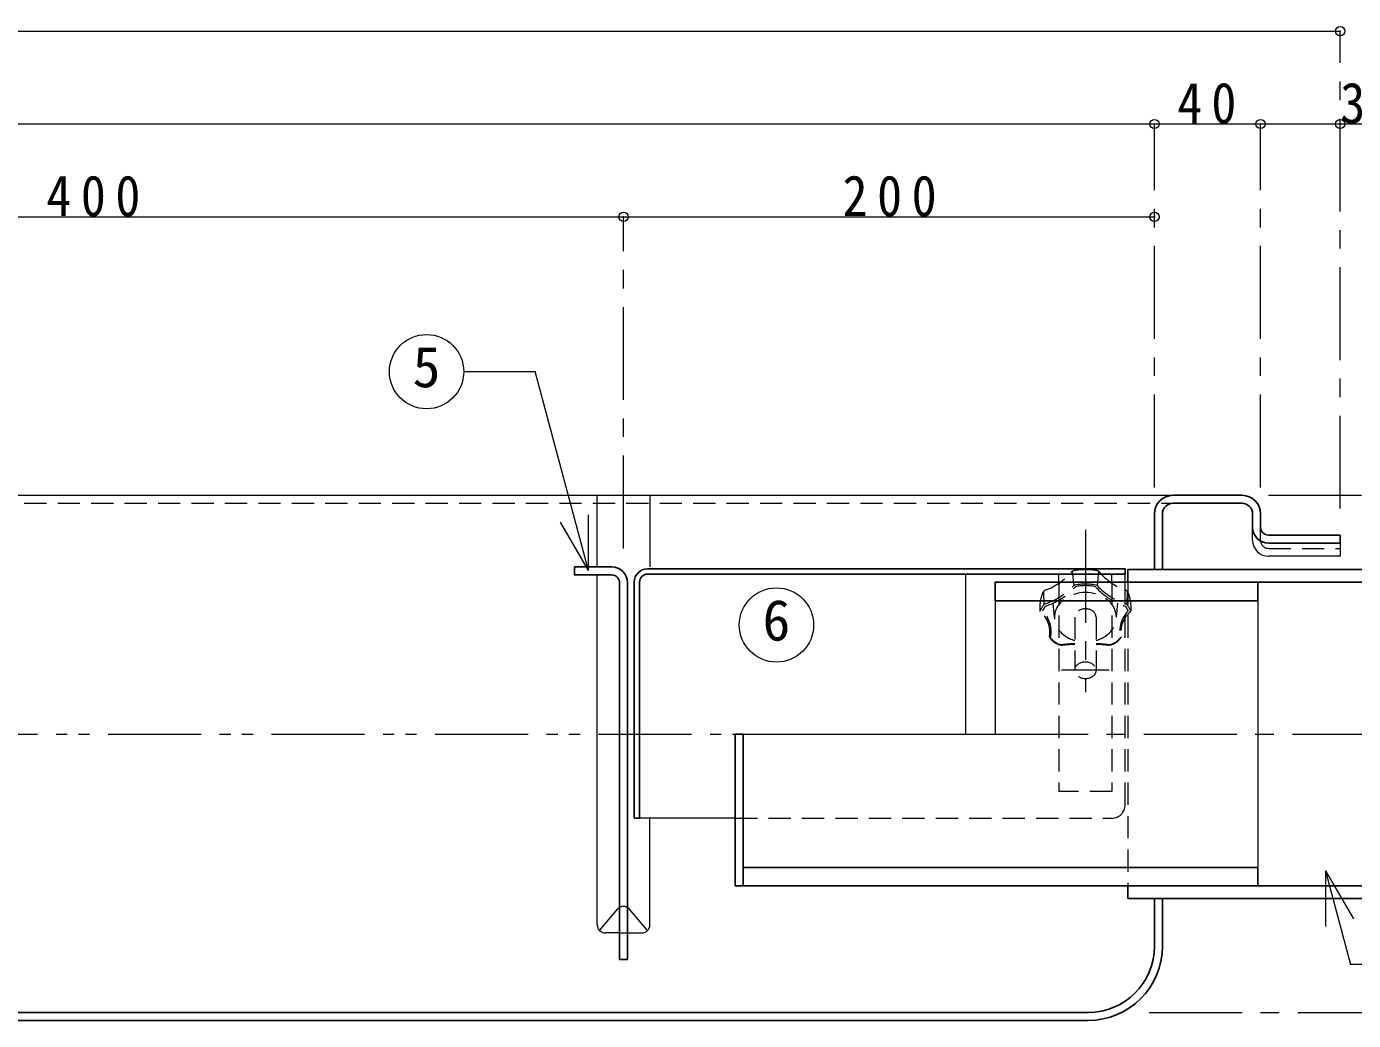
# Model space of a CAD drawing. Units: millimetres at full size, sheet at 1:7; details may follow other scales. Extents: x -1481 to 1354, y -996 to 971.
# Drawn here: x -103 to 396.9, y -807.3 to -432.5 of the extents above; entities that cross this region are included whole.
import ezdxf
from ezdxf.enums import TextEntityAlignment as Align

# ---------------------------------------------------------------- set-up
doc = ezdxf.new("R2010")
doc.units = ezdxf.units.MM
doc.header["$LTSCALE"] = 7
doc.header["$PDMODE"] = 32
doc.header["$PDSIZE"] = 3.5
for name, pattern in [('CHAIN1', [8, 5, -1, 1, -1]), ('DASHED1', [1.8, 1.2, -0.6]), ('DOUBLE_CHAIN1', [8.8, 5, -1, 0.6, -0.6, 0.6, -1])]:
    doc.linetypes.add(name, pattern=pattern)
doc.layers.add('0-0____1', color=4, linetype='Continuous', lineweight=9)
doc.styles.add('ＭＳ ゴシック', font='')
doc.styles.get('ＭＳ ゴシック').set_extended_font_data('MS Gothic')

msp = doc.modelspace()

# ---------------------------------------------------------------- linework, layer by layer
at = {"layer": '0-0____1'}
for p, q in [((-948.042, -434.268), (391.958, -434.268)), ((-918.042, -469.268), (321.958, -469.268)), ((321.958, -469.268), (361.958, -469.268)), ((361.958, -469.268), (426.958, -469.268)), ((121.958, -504.268), (321.958, -504.268)), ((-885.042, -609.268), (328.958, -609.268)), ((358.958, -626.268), (358.958, -621.268)), ((391.958, -627.268), (391.958, -632.268)), ((391.958, -632.268), (364.958, -632.268)), ((250.958, -699.268), (250.958, -638.993)), ((261.958, -648.993), (261.958, -699.268)), ((166.958, -699.268), (261.958, -699.268))]:
    msp.add_line(p, q, dxfattribs=at)
at = {"layer": '0-0____1', "linetype": 'CHAIN1'}
for p, q in [((391.958, -614.268), (391.958, -434.268)), ((321.958, -606.268), (321.958, -469.268)), ((361.958, -606.268), (361.958, -469.268)), ((121.958, -629.268), (121.958, -504.268)), ((364.958, -609.268), (586.458, -609.268)), ((295.958, -622.294), (295.958, -683.433)), ((304.958, -675.233), (286.958, -675.233)), ((261.958, -699.268), (551.458, -699.268)), ((319.958, -804.268), (586.458, -804.268))]:
    msp.add_line(p, q, dxfattribs=at)
at = {"layer": '0-0____1', "color": 7, "lineweight": 18}
for p, q in [((61.739, -562.642), (88.615, -562.642)), ((108.692, -637.572), (88.615, -562.642)), ((112.055, -636.268), (112.055, -609.268)), ((131.86, -609.268), (131.86, -636.268)), ((108.692, -637.572), (98.192, -619.385)), ((108.692, -637.572), (108.692, -616.572)), ((112.055, -771.268), (112.055, -639.268)), ((285.958, -641.993), (285.958, -638.993)), ((305.958, -641.993), (305.958, -638.993)), ((310.958, -641.993), (310.958, -638.993)), ((285.958, -641.993), (305.958, -641.993)), ((360.958, -648.993), (360.958, -749.543)), ((163.958, -730.993), (127.958, -730.993)), ((131.86, -771.268), (131.86, -730.993)), ((386.416, -750.814), (386.416, -771.814)), ((386.416, -750.814), (396.916, -769)), ((386.416, -750.814), (395.887, -786.157)), ((112.929, -773.385), (119.826, -765.157)), ((130.986, -773.385), (124.089, -765.157)), ((120.458, -774.268), (115.055, -774.268)), ((123.458, -774.268), (128.86, -774.268)), ((413.63, -786.157), (395.887, -786.157))]:
    msp.add_line(p, q, dxfattribs=at)
at = {"layer": '0-0____1', "color": 5, "lineweight": 25}
for p, q in [((328.958, -609.268), (354.958, -609.268)), ((328.958, -612.268), (354.958, -612.268)), ((321.958, -637.268), (321.958, -616.268)), ((324.958, -616.268), (324.958, -637.268)), ((358.958, -621.268), (358.958, -616.268)), ((361.958, -621.268), (361.958, -616.268)), ((364.958, -624.268), (391.958, -624.268)), ((391.958, -624.268), (391.958, -627.268)), ((364.958, -627.268), (391.958, -627.268)), ((117.458, -636.268), (103.458, -636.268)), ((130.958, -636.993), (310.958, -636.993)), ((310.958, -638.993), (130.958, -638.993)), ((310.958, -638.993), (310.958, -636.993)), ((415.958, -637.268), (311.958, -637.268)), ((311.958, -641.993), (311.958, -637.268)), ((120.458, -784.268), (120.458, -642.268)), ((123.458, -642.268), (123.458, -784.268)), ((125.958, -641.993), (125.958, -730.993)), ((127.958, -641.993), (127.958, -730.993)), ((166.958, -699.268), (163.958, -699.268)), ((163.958, -756.543), (163.958, -699.268)), ((166.958, -756.543), (166.958, -699.268)), ((127.958, -730.993), (125.958, -730.993)), ((360.958, -749.543), (166.958, -749.543)), ((360.958, -749.543), (360.958, -756.543)), ((415.958, -756.543), (163.958, -756.543)), ((321.958, -779.268), (321.958, -761.268)), ((324.958, -761.268), (324.958, -779.268)), ((120.458, -784.268), (123.458, -784.268)), ((-853.042, -804.268), (296.958, -804.268)), ((-853.042, -807.268), (296.958, -807.268))]:
    msp.add_line(p, q, dxfattribs=at)
at = {"layer": '0-0____1', "linetype": 'DASHED1'}
for p, q in [((-885.042, -612.268), (328.958, -612.268)), ((290.973, -637.949), (291.565, -643.236)), ((300.942, -637.949), (300.35, -643.236)), ((285.958, -641.993), (285.958, -720.993)), ((285.958, -641.993), (305.958, -641.993)), ((305.958, -641.993), (305.958, -720.993)), ((310.958, -725.993), (310.958, -641.993)), ((280.201, -645.472), (280.352, -650.35)), ((311.714, -645.472), (311.563, -650.35)), ((284.307, -655.233), (283.782, -649.911)), ((307.608, -655.233), (308.133, -649.911)), ((291.958, -655.233), (291.958, -675.233)), ((299.958, -655.233), (299.958, -675.233)), ((305.958, -720.993), (285.958, -720.993)), ((163.958, -730.993), (305.958, -730.993)), ((120.458, -774.268), (123.458, -774.268))]:
    msp.add_line(p, q, dxfattribs=at)
at = {"layer": '0-0____1', "color": 7, "linetype": 'DASHED1', "lineweight": 18}
for p, q in [((361.958, -626.268), (361.958, -621.268)), ((364.958, -629.268), (391.958, -629.268)), ((311.958, -641.993), (311.958, -756.543))]:
    msp.add_line(p, q, dxfattribs=at)
at = {"layer": '0-0____1', "linetype": 'DOUBLE_CHAIN1'}
msp.add_line((-873.042, -699.268), (163.958, -699.268), dxfattribs=at)
at = {"layer": '0-0____1'}
msp.add_lwpolyline([(-878.042, -504.268), (-678.042, -504.268), (-278.042, -504.268), (121.958, -504.268)], dxfattribs=at)
at = {"layer": '0-0____1', "color": 5, "lineweight": 25}
for points in [[(117.458, -639.268), (103.458, -639.268), (103.458, -636.268)], [(415.958, -641.993), (261.958, -641.993), (261.958, -648.993)], [(360.958, -641.993), (360.958, -648.993), (261.958, -648.993)], [(415.958, -761.268), (311.958, -761.268), (311.958, -756.543)]]:
    msp.add_lwpolyline(points, dxfattribs=at)
at = {"layer": '0-0____1', "color": 7, "lineweight": 18}
for centre in [(47.739, -562.642), (179.564, -658.153)]:
    msp.add_circle(centre, 14, dxfattribs=at)
at = {"layer": '0-0____1', "color": 5, "lineweight": 25}
for centre, radius, start, end in [((328.958, -616.268), 7, 90, 180), ((354.958, -616.268), 7, 0, 90), ((328.958, -616.268), 4, 90, 180), ((354.958, -616.268), 4, 0, 90), ((364.958, -621.268), 6, 180, 270), ((364.958, -621.268), 3, 180, 270), ((117.458, -642.268), 6, 0, 90), ((117.458, -642.268), 3, 0, 90), ((130.958, -641.993), 5, 90, 180), ((130.958, -641.993), 3, 90, 180), ((296.958, -779.268), 25, 270, 0), ((296.958, -779.268), 28, 270, 0)]:
    msp.add_arc(centre, radius, start, end, dxfattribs=at)
at = {"layer": '0-0____1'}
msp.add_arc((364.958, -626.268), 6, 180, 270, dxfattribs=at)
at = {"layer": '0-0____1', "color": 7, "linetype": 'DASHED1', "lineweight": 18}
msp.add_arc((364.958, -626.268), 3, 180, 270, dxfattribs=at)
at = {"layer": '0-0____1', "linetype": 'DASHED1'}
for centre, radius, start, end in [((273.575, -624.064), 22.16, 289.58128, 319.86945), ((292.048, -639.636), 2, 99.99591, 139.86945), ((295.958, -661.82), 24.526, 80.00409, 99.99591), ((299.868, -639.636), 2, 40.13055, 80.00409), ((318.34, -624.064), 22.16, 220.13055, 250.41872), ((272.635, -625.792), 25.742, 287.44449, 317.33928), ((272.635, -625.792), 26.57, 288.07673, 317.33928), ((295.958, -660.784), 18.089, 75.94781, 104.05219), ((295.958, -657.949), 14.648, 75.03322, 104.96678), ((319.28, -625.792), 26.57, 222.66072, 251.92327), ((319.28, -625.792), 25.742, 222.66072, 252.55551), ((293.903, -651.671), 15.155, 158.39255, 185.07526), ((281.672, -646.827), 2, 143.15782, 158.39255), ((281.672, -646.827), 2, 109.58128, 143.15782), ((310.243, -646.827), 2, 36.84218, 70.41872), ((310.243, -646.827), 2, 21.60745, 36.84218), ((298.012, -651.671), 15.155, 354.92474, 21.60745), ((272.867, -660.705), 9.719, 348.91968, 52.32451), ((291.98, -658.879), 14.42, 143.74104, 155.9936), ((291.98, -658.879), 13.582, 144.80935, 153.46405), ((271.412, -660.852), 11.64, 349.60432, 43.69206), ((320.503, -660.852), 11.64, 136.30794, 190.39568), ((319.048, -660.705), 9.719, 127.67549, 191.08032), ((299.936, -658.879), 13.582, 26.53595, 35.19065), ((299.936, -658.879), 14.42, 24.0064, 36.25896), ((287.93, -659.497), 6.323, 209.10383, 264.78452), ((287.93, -659.497), 6.134, 214.27913, 264.78452), ((303.986, -659.497), 6.134, 275.21548, 325.72087), ((303.986, -659.497), 6.323, 275.21548, 330.89617), ((295.958, -750.294), 84.936, 92.69928, 95.81311), ((295.958, -737.057), 71.965, 93.18628, 96.85179), ((295.958, -737.057), 71.965, 83.14821, 86.81372), ((295.958, -750.294), 84.936, 84.18689, 87.30072), ((305.958, -725.993), 5, 270, 0), ((121.958, -767.268), 3, 60, 120)]:
    msp.add_arc(centre, radius, start, end, dxfattribs=at)
at = {"layer": '0-0____1', "color": 7, "lineweight": 18}
for centre, start, end in [((121.958, -767.268), 120, 135.27973), ((121.958, -767.268), 44.72027, 60), ((115.055, -771.268), 180, 270), ((128.86, -771.268), 270, 0)]:
    msp.add_arc(centre, 3, start, end, dxfattribs=at)
at = {"layer": '0-0____1', "linetype": 'DASHED1'}
for major_axis, start_param, end_param in [((11.651, 0), 5.062848, 10.6451152), ((4, 0), 6.2831853, 9.424778)]:
    msp.add_ellipse((295.958, -655.233), major_axis=major_axis, ratio=0.8, start_param=start_param, end_param=end_param, dxfattribs=at)
msp.add_ellipse((295.958, -675.233), major_axis=(4, 0), ratio=0.8, dxfattribs=at)
at = {"layer": '0-0____1'}
for p in [(391.958, -434.268), (321.958, -469.268), (361.958, -469.268), (391.958, -469.268), (121.958, -504.268), (321.958, -504.268)]:
    msp.add_point(p, dxfattribs=at)

# ---------------------------------------------------------------- texts
at = {"layer": '0-0____1', "color": 7, "style": 'ＭＳ ゴシック'}
for s, p in [('5', (42.489, -573.142)), ('6', (174.314, -668.653))]:
    msp.add_text(s, height=15.4, dxfattribs=at).set_placement(p, align=Align.BOTTOM_LEFT)
at = {"layer": '0-0____1', "color": 7, "char_height": 15.4, "attachment_point": 7, "style": 'ＭＳ ゴシック'}
for s, insert in [('\\T1.36;\\W0.9;40', (330.583, -469.268)), ('\\T1.36;\\W0.9;30', (391.958, -469.268)), ('\\T1.38;\\W0.9;400', (-95.542, -504.268)), ('\\T1.38;\\W0.9;200', (204.458, -504.268))]:
    msp.add_mtext(s, dxfattribs=dict(at, insert=insert))

doc.saveas('drawing.dxf')
